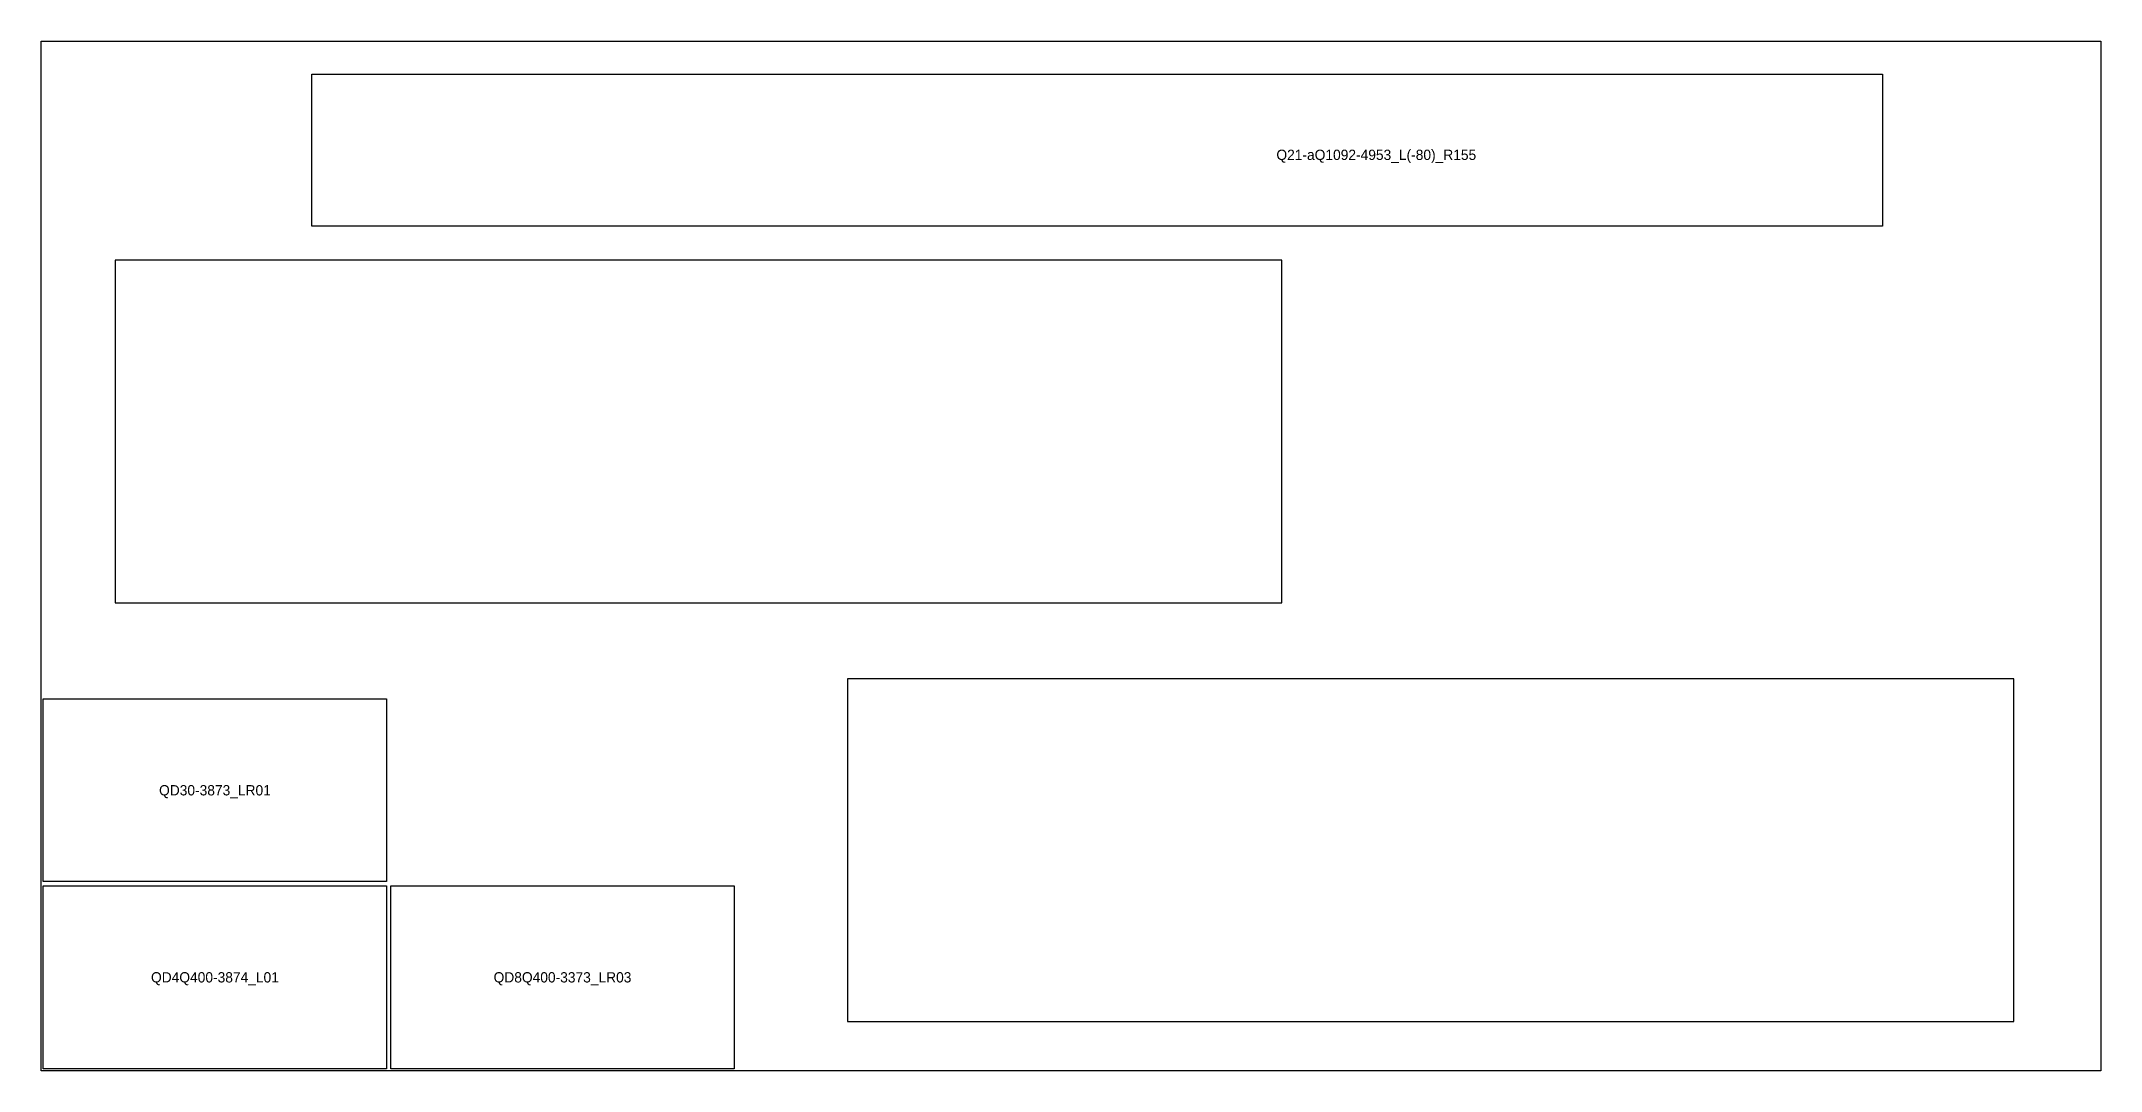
# Model space of a CAD drawing. Header units: metres. Extents: x 1936 to 4336, y 1050 to 2250.
import ezdxf
from ezdxf.enums import TextEntityAlignment as Align

# ---------------------------------------------------------------- set-up
doc = ezdxf.new("R2010")
doc.units = ezdxf.units.M

msp = doc.modelspace()

# ---------------------------------------------------------------- linework, layer by layer
at = {"color": 3, "true_color": 0x00ff00}
for points in [[(1935.7, 2249.8), (4335.7, 2249.8), (4335.7, 1049.8), (1935.7, 1049.8)], [(2021.9, 1595.1), (3381.3, 1595.1), (3381.3, 1994.6), (2021.9, 1994.6)], [(2875.1, 1107.4), (4234.5, 1107.4), (4234.5, 1506.8), (2875.1, 1506.8)]]:
    msp.add_lwpolyline(points, close=True, dxfattribs=at)
at = {"color": 242, "true_color": 0xe41a1c}
for points in [[(4081.2, 2211.3), (4081.2, 2034.3), (2251.2, 2034.3), (2251.2, 2211.3)], [(2338.2, 1270.3), (1938.2, 1270.3), (1938.2, 1483.3), (2338.2, 1483.3)], [(2338.2, 1052.3), (1938.2, 1052.3), (1938.2, 1265.3), (2338.2, 1265.3)], [(2743.2, 1052.3), (2343.2, 1052.3), (2343.2, 1265.3), (2743.2, 1265.3)]]:
    msp.add_lwpolyline(points, close=True, dxfattribs=at)

# ---------------------------------------------------------------- texts
at = {"color": 18, "true_color": 0x000000}
for s, p in [('Q21-aQ1092-4953_L(-80)_R155', (3491.5, 2117.4)), ('QD30-3873_LR01', (2138.2, 1376.8)), ('QD4Q400-3874_L01', (2138.2, 1158.8)), ('QD8Q400-3373_LR03', (2543.2, 1158.8))]:
    msp.add_text(s, height=12, dxfattribs=at).set_placement(p, align=Align.MIDDLE_CENTER)

doc.saveas('drawing.dxf')
